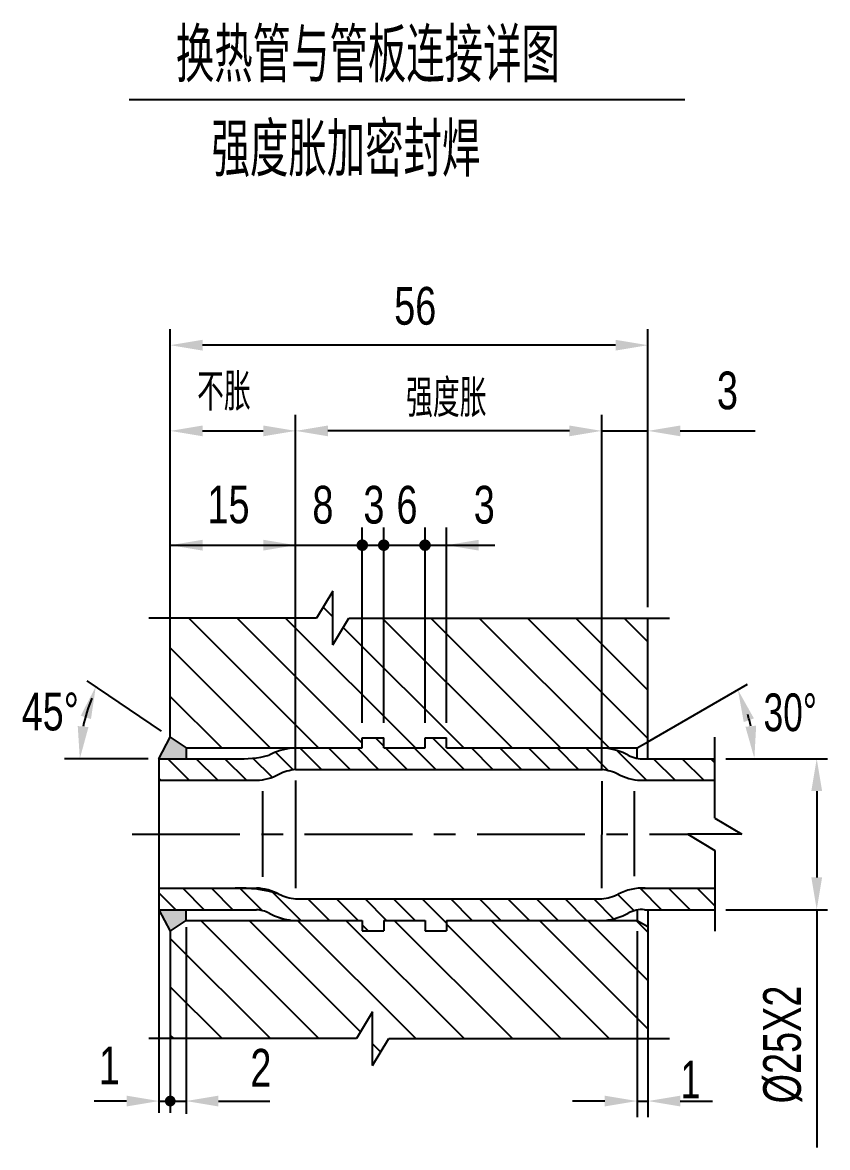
# Model space of a CAD drawing. Extents: x 34 to 831, y 17 to 546.
# Drawn here: x 33.5 to 108.2, y 17 to 121.4 of the extents above; entities that cross this region are included whole.
import ezdxf
from ezdxf.enums import TextEntityAlignment as Align

# ---------------------------------------------------------------- set-up
doc = ezdxf.new("R2010")
doc.units = 0
doc.header["$LTSCALE"] = 8
doc.linetypes.add('CENTER', pattern=[2, 1.25, -0.25, 0.25, -0.25])
doc.layers.get('0').update_dxf_attribs({"color": 2, "linetype": 'CONTINUOUS'})
doc.layers.get('Defpoints').update_dxf_attribs({"linetype": 'CONTINUOUS'})
for name, color, linetype in [('CEN', 3, 'CENTER'), ('DIM', 2, 'CONTINUOUS'), ('OT', 1, 'CONTINUOUS')]:
    doc.layers.add(name, color=color, linetype=linetype)
doc.styles.get("Standard").update_dxf_attribs({"font": 'PV_E.shx', "width": 0.7, "bigfont": 'PV_C.shx'})

msp = doc.modelspace()

# ---------------------------------------------------------------- hatches: boundary and pattern name
h = msp.add_hatch()
h.set_pattern_fill('ANSI31', color=256, angle=90, style=0)
h.set_pattern_definition([(135, (-0.3992, -5.7), (-2.24506, -2.24506), [])])
h.paths.add_polyline_path([(91.575, 66.17), (87.285, 66.17), (87.285, 54.112), (90.575, 54.112), (91.575, 54.69)])
h.paths.add_polyline_path([(87.285, 66.17), (63.838, 66.17), (62.338, 63.67), (62.338, 68.67), (60.838, 66.17), (58.893, 66.17), (58.893, 64.908), (58.893, 54.112), (65.075, 54.112), (65.075, 55.062), (67.066, 55.062), (67.066, 54.112), (70.894, 54.112), (70.894, 55.062), (72.885, 55.062), (72.885, 54.112), (87.285, 54.112)])
h.paths.add_polyline_path([(58.893, 66.17), (47.258, 66.17), (47.258, 55.112), (48.728, 54.112), (58.893, 54.112)])
h.paths.add_polyline_path([(91.575, 37.535), (90.575, 38.112), (72.885, 38.112), (72.885, 37.163), (70.894, 37.163), (70.894, 38.112), (67.066, 38.112), (67.066, 37.163), (65.075, 37.163), (65.075, 38.112), (48.728, 38.112), (47.258, 37.112), (47.258, 27.147), (64.53, 27.147), (66.03, 29.647), (66.03, 24.647), (67.53, 27.147), (91.575, 27.147)])
h = msp.add_hatch(color=256)
h.paths.add_polyline_path([(47.258, 55.112), (46.205, 53.112), (48.728, 53.112), (48.728, 54.112)])
h.paths.add_polyline_path([(46.205, 39.112), (47.258, 37.112), (48.728, 38.112), (48.728, 39.112)])
h = msp.add_hatch()
h.set_pattern_fill('ANSI31', color=256, scale=15, angle=90, style=0)
h.set_pattern_definition([(135, (169.9715, -43.3199), (-1.325825, -1.325825), [])])
h.paths.add_polyline_path([(58.893, 54.112), (58.593, 54.112, 0.0865955), (56.421, 53.444, -0.0733416), (53.319, 53.112), (46.205, 53.112), (46.205, 51.112), (55.274, 51.112, 0.1109419), (57.333, 51.668, -0.0834822), (58.893, 52.113)])
h.paths.add_polyline_path([(87.285, 54.112), (72.885, 54.112), (72.885, 55.062), (70.894, 55.062), (70.894, 54.112), (67.066, 54.112), (67.066, 55.062), (65.075, 55.062), (65.075, 54.112), (58.893, 54.112), (58.893, 52.112), (87.285, 52.112)])
h.paths.add_polyline_path([(57.333, 40.556, 0.0680647), (53.965, 41.112), (46.205, 41.112), (46.205, 39.112), (55.254, 39.112, -0.1024155), (56.421, 38.78, 0.0858636), (58.574, 38.115, 0.0007265), (58.593, 38.112), (65.075, 38.112), (65.075, 37.163), (67.066, 37.163), (67.066, 38.112), (70.894, 38.112), (70.894, 37.163), (72.885, 37.163), (72.885, 38.112), (87.576, 38.112, 0.0865955), (89.748, 38.78, -0.1479091), (91.259, 39.112), (97.793, 39.112), (97.793, 41.112), (90.895, 41.112, 0.1109419), (88.836, 40.556, -0.0830109), (87.285, 40.112), (58.884, 40.112, -0.0830109)])
h.paths.add_polyline_path([(97.793, 53.112), (91.259, 53.112, -0.1479091), (89.748, 53.444, 0.0865955), (87.576, 54.112), (87.285, 54.112), (87.285, 52.112, -0.0830216), (88.836, 51.668, 0.1109419), (90.895, 51.112), (97.793, 51.112)])

# ---------------------------------------------------------------- linework, layer by layer
for p, q in [((95.012, 114.235), (43.431, 114.235)), ((62.338, 68.67), (60.838, 66.17)), ((62.338, 63.67), (62.338, 68.67)), ((60.838, 66.17), (45.258, 66.17)), ((62.338, 63.67), (63.838, 66.17)), ((63.838, 66.17), (93.575, 66.17)), ((46.431, 55.675), (39.554, 60.351)), ((97.793, 47.612), (97.793, 55.112)), ((45.205, 53.112), (37.442, 53.112)), ((104.62, 53.112), (108.237, 53.112)), ((107.237, 50.112), (107.237, 42.112)), ((97.793, 47.612), (100.293, 46.112)), ((100.293, 46.112), (95.293, 46.112)), ((95.293, 46.112), (97.793, 44.612)), ((97.793, 44.612), (97.793, 37.112)), ((46.205, 40.112), (46.205, 20.257)), ((104.62, 39.112), (108.237, 39.112)), ((107.237, 39.112), (107.237, 17.047)), ((48.728, 37.49), (48.728, 20.157)), ((90.575, 37.112), (90.575, 19.856)), ((66.03, 29.647), (64.53, 27.147)), ((66.03, 24.647), (66.03, 29.647)), ((64.53, 27.147), (45.258, 27.147)), ((66.03, 24.647), (67.53, 27.147)), ((67.53, 27.147), (93.575, 27.147)), ((91.575, 27.147), (91.575, 19.856)), ((87.575, 21.356), (84.575, 21.356)), ((90.575, 21.356), (91.575, 21.356)), ((94.575, 21.356), (97.575, 21.356))]:
    msp.add_line(p, q)
at = {"linetype": 'ByBlock'}
for p, q in [((47.258, 67.17), (47.258, 92.982)), ((91.575, 67.17), (91.575, 92.982)), ((88.575, 91.482), (50.258, 91.482)), ((47.258, 65.846), (47.258, 85.031)), ((58.893, 75.614), (58.893, 85.031)), ((58.893, 52.093), (58.893, 85.031)), ((87.285, 72.612), (87.285, 85.031)), ((87.285, 52.036), (87.285, 85.031)), ((91.575, 67.233), (91.575, 85.031)), ((50.258, 83.531), (55.893, 83.531)), ((84.285, 83.531), (61.893, 83.531)), ((84.285, 83.531), (75.87, 83.531)), ((87.285, 83.531), (91.575, 83.531)), ((94.575, 83.531), (97.575, 83.531)), ((97.575, 83.531), (101.514, 83.531)), ((58.893, 64.908), (58.893, 74.428)), ((65.075, 56.45), (65.075, 74.554)), ((67.066, 56.45), (67.066, 74.554)), ((70.894, 56.45), (70.894, 74.554)), ((72.885, 56.45), (72.885, 74.554)), ((47.258, 72.928), (58.893, 72.928)), ((58.893, 72.928), (64.893, 72.928)), ((64.893, 72.928), (67.066, 72.928)), ((67.066, 72.928), (77.379, 72.928)), ((98.793, 53.112), (107.136, 53.112)), ((98.793, 39.112), (107.136, 39.112)), ((43.205, 21.356), (40.205, 21.356)), ((46.205, 21.356), (48.728, 21.356)), ((51.728, 21.356), (54.728, 21.356)), ((54.728, 21.356), (56.512, 21.356))]:
    msp.add_line(p, q, dxfattribs=at)
for points, const_width in [([(65.343, 72.928, 1), (64.807, 72.928, 1)], 0.535), ([(67.334, 72.928, 1), (66.799, 72.928, 1)], 0.535), ([(71.161, 72.928, 1), (70.626, 72.928, 1)], 0.535), ([(47.008, 21.356, 1), (47.508, 21.356, 1)], 0.5)]:
    msp.add_lwpolyline(points, format="xyb", close=True, dxfattribs=dict(const_width=const_width))
msp.add_arc((53.541, 53.112), 14.675, 157.51585, 168.26687)
for points in [[(50.258, 91.982), (50.258, 90.982), (47.258, 91.482)], [(88.575, 91.982), (88.575, 90.982), (91.575, 91.482)], [(50.258, 84.031), (50.258, 83.031), (47.258, 83.531)], [(55.893, 84.031), (55.893, 83.031), (58.893, 83.531)], [(61.893, 84.031), (61.893, 83.031), (58.893, 83.531)], [(84.285, 84.031), (84.285, 83.031), (87.285, 83.531)], [(84.285, 84.031), (84.285, 83.031), (87.285, 83.531)], [(94.575, 84.031), (94.575, 83.031), (91.575, 83.531)], [(50.258, 73.428), (50.258, 72.428), (47.258, 72.928)], [(55.893, 73.428), (55.893, 72.428), (58.893, 72.928)], [(75.885, 73.428), (75.885, 72.428), (72.885, 72.928)], [(43.205, 21.856), (43.205, 20.856), (46.205, 21.356)], [(51.728, 21.856), (51.728, 20.856), (48.728, 21.356)]]:
    msp.add_solid(points, dxfattribs=at)
for points in [[(38.952, 57.109), (39.904, 56.802), (40.349, 59.81)], [(39.67, 56.045), (38.675, 56.148), (38.866, 53.112)], [(106.737, 50.112), (107.737, 50.112), (107.237, 53.112)], [(106.737, 42.112), (107.737, 42.112), (107.237, 39.112)], [(87.575, 21.856), (87.575, 20.856), (90.575, 21.356)], [(94.575, 21.856), (94.575, 20.856), (91.575, 21.356)]]:
    msp.add_solid(points)
at = {"layer": 'CEN'}
msp.add_line((43.723, 46.112), (95.293, 46.112), dxfattribs=at)
at = {"layer": 'Defpoints', "color": 0, "linetype": 'ByBlock'}
for p in [(47.258, 91.482), (58.893, 83.531), (58.893, 83.531), (91.575, 83.531), (58.893, 74.614), (58.893, 74.614), (58.893, 72.928), (58.893, 72.928), (87.285, 71.612), (47.258, 66.17), (91.575, 66.233), (91.575, 66.17), (47.258, 64.846), (58.893, 63.908), (97.793, 53.112), (58.893, 51.093), (87.285, 51.036), (46.205, 41.112), (97.793, 39.112), (48.728, 38.49), (48.728, 21.356)]:
    msp.add_point(p, dxfattribs=at)
at = {"layer": 'Defpoints'}
msp.add_point((46.328, 53.112), dxfattribs=at)
at = {"layer": 'DIM'}
for p, q in [((91.554, 54.678), (100.819, 60.027)), ((47.258, 27.147), (47.258, 20.257))]:
    msp.add_line(p, q, dxfattribs=at)
msp.add_arc((87.812, 53.149), 13.64, 12.62715, 17.37285, dxfattribs=at)
for points in [[(100.466, 56.519), (101.408, 56.857), (99.924, 59.512)], [(101.619, 56.186), (100.625, 56.076), (101.452, 53.149)]]:
    msp.add_solid(points, dxfattribs=at)
at = {"layer": 'OT'}
for p, q in [((47.258, 55.112), (47.258, 66.17)), ((91.575, 53.112), (91.575, 66.17)), ((46.205, 53.112), (47.258, 55.112)), ((47.258, 55.112), (48.728, 54.112)), ((65.075, 55.062), (67.066, 55.062)), ((70.894, 55.062), (72.885, 55.062)), ((90.575, 54.112), (91.565, 54.684)), ((48.728, 54.112), (65.075, 54.112)), ((48.728, 54.112), (48.728, 53.112)), ((67.066, 54.112), (70.894, 54.112)), ((72.885, 54.112), (90.575, 54.112)), ((90.575, 53.147), (90.575, 54.112)), ((46.205, 53.112), (46.205, 39.112)), ((46.205, 53.112), (53.319, 53.112)), ((91.259, 53.112), (97.793, 53.112)), ((58.884, 52.112), (87.296, 52.112)), ((46.205, 51.112), (55.274, 51.112)), ((55.806, 50.118), (55.806, 42.171)), ((58.893, 51.093), (58.893, 41.102)), ((87.285, 51.036), (87.267, 41.116)), ((90.895, 51.112), (97.793, 51.112)), ((90.286, 50.096), (90.286, 42.21)), ((46.205, 41.112), (55.274, 41.112)), ((46.205, 41.112), (55.274, 41.112)), ((90.895, 41.112), (97.793, 41.112)), ((90.895, 41.112), (97.793, 41.112)), ((58.884, 40.112), (87.296, 40.112)), ((46.205, 39.112), (47.258, 37.112)), ((46.205, 39.112), (47.258, 37.112)), ((46.205, 39.112), (55.254, 39.112)), ((46.205, 39.112), (53.326, 39.112)), ((48.728, 38.112), (48.728, 39.112)), ((48.728, 38.112), (48.728, 39.112)), ((90.575, 39.077), (90.575, 38.112)), ((90.575, 39.077), (90.575, 38.112)), ((91.259, 39.112), (97.793, 39.112)), ((91.259, 39.112), (97.793, 39.112)), ((91.575, 39.112), (91.575, 27.147)), ((47.258, 37.112), (48.728, 38.112)), ((47.258, 37.112), (48.728, 38.112)), ((48.728, 38.112), (65.075, 38.112)), ((67.066, 38.112), (70.894, 38.112)), ((72.885, 38.112), (90.575, 38.112)), ((90.575, 38.112), (91.565, 37.541)), ((90.575, 38.112), (91.565, 37.541)), ((47.258, 37.112), (47.258, 27.147)), ((65.075, 37.163), (67.066, 37.163)), ((70.894, 37.163), (72.885, 37.163))]:
    msp.add_line(p, q, dxfattribs=at)
at = {"layer": 'OT', "linetype": 'ByBlock'}
for p, q in [((65.075, 54.112), (65.075, 55.062)), ((67.066, 54.112), (67.066, 55.062)), ((70.894, 54.112), (70.894, 55.062)), ((72.885, 54.112), (72.885, 55.062)), ((65.075, 38.112), (65.075, 37.163)), ((67.066, 38.112), (67.066, 37.163)), ((70.894, 38.112), (70.894, 37.163)), ((72.885, 38.112), (72.885, 37.163))]:
    msp.add_line(p, q, dxfattribs=at)
at = {"layer": 'OT'}
for centre, radius, start, end in [((53.744, 63.793), 10.69, 267.72343, 284.50205), ((59.421, 47.554), 6.61, 97.35858, 116.98893), ((86.749, 47.554), 6.61, 63.01107, 82.64142), ((91.053, 55.776), 2.671, 240.772, 274.42625), ((55.065, 55.973), 4.865, 272.45441, 297.77688), ((59.436, 47.249), 4.894, 96.47271, 115.53136), ((86.733, 47.249), 4.894, 64.46864, 83.52729), ((91.104, 55.973), 4.865, 241.83217, 267.54559), ((53.616, 28.523), 12.594, 72.83423, 91.59051), ((55.065, 36.252), 4.865, 62.22312, 87.54559), ((91.104, 36.252), 4.865, 87.54559, 118.16783), ((59.436, 44.975), 4.894, 244.46864, 263.52729), ((59.436, 44.975), 4.894, 244.46864, 263.52729), ((86.733, 44.975), 4.894, 276.47271, 295.53136), ((55.035, 36.129), 2.991, 62.40911, 85.79947), ((59.421, 44.67), 6.61, 243.01107, 262.80793), ((59.421, 44.67), 6.61, 243.01107, 262.64142), ((86.749, 44.67), 6.61, 277.35858, 296.98893), ((91.053, 36.449), 2.671, 85.57375, 119.228)]:
    msp.add_arc(centre, radius, start, end, dxfattribs=at)

# ---------------------------------------------------------------- texts
at = {"width": 0.75}
for s, p in [('换热管与管板连接详图', (47.782, 115.877)), ('强度胀加密封焊', (51.091, 107.121))]:
    msp.add_text(s, height=5, dxfattribs=at).set_placement(p)
for s, p in [('56', (69.986, 95.137)), ('不胀', (52.235, 87.287)), ('3', (98.954, 87.287)), ('强度胀', (72.869, 86.745)), ('15', (52.663, 76.685)), ('8', (61.421, 76.685)), ('3', (66.153, 76.685)), ('6', (69.223, 76.685)), ('3', (76.391, 76.685)), ('45%%D', (36.123, 57.495))]:
    msp.add_text(s, height=3.5, dxfattribs=at).set_placement(p, align=Align.MIDDLE)
msp.add_text('%%C25X2', height=3.5, rotation=90, dxfattribs=at).set_placement((104.012, 26.603), align=Align.MIDDLE)
at = {"linetype": 'ByBlock', "width": 0.75}
msp.add_text('1', height=3.5, dxfattribs=at).set_placement((41.617, 24.663), align=Align.MIDDLE)
at = {"width": 0.75}
msp.add_text('2', height=3.5, dxfattribs=at).set_placement((55.665, 24.444), align=Align.MIDDLE_CENTER)
at = {"insert": (95.519, 23.362), "char_height": 3.5, "attachment_point": 5}
msp.add_mtext('\\A1;1', dxfattribs=at)
at = {"layer": 'DIM', "insert": (104.78, 57.4), "char_height": 3.5, "attachment_point": 5}
msp.add_mtext('\\A1;30%%D', dxfattribs=at)

doc.saveas('drawing.dxf')
